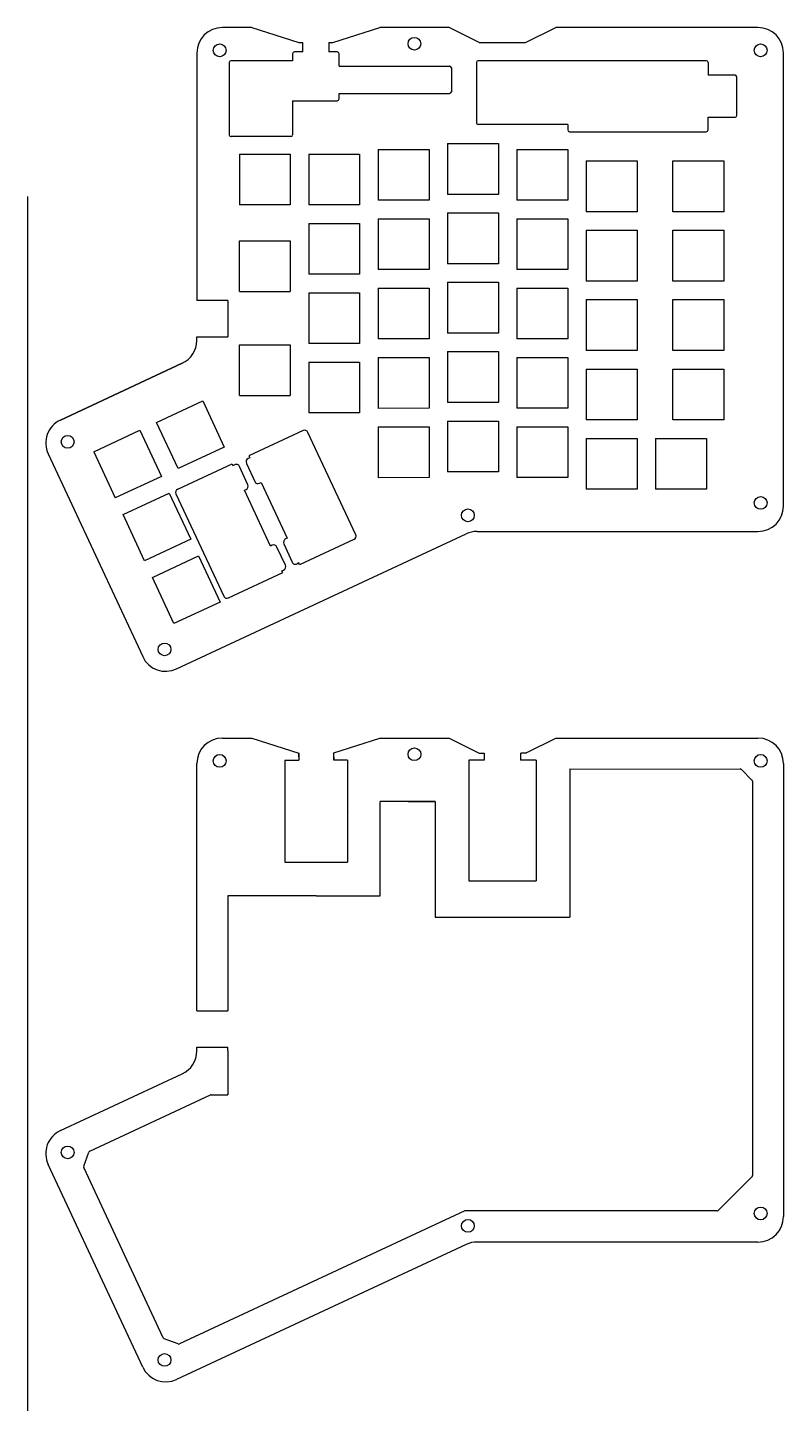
# Model space of a CAD drawing. Extents: x -270 to 328, y -798 to 376.
# Drawn here: x 120.4 to 328, y -582.7 to -204.7 of the extents above; entities that cross this region are included whole.
import ezdxf

# ---------------------------------------------------------------- set-up
doc = ezdxf.new("R2010")
doc.units = 0
doc.layers.get('0').update_dxf_attribs({"linetype": 'CONTINUOUS'})

msp = doc.modelspace()

# ---------------------------------------------------------------- linework, layer by layer
at = {"color": 7, "linetype": 'Continuous'}
for p, q in [((182.02, -204.73), (173.91, -204.73)), ((182.02, -204.73), (194.9, -208.84)), ((204.25, -208.84), (217.13, -204.73)), ((236.2, -204.73), (217.13, -204.73)), ((244.48, -208.84), (236.2, -204.73)), ((257.18, -208.84), (265.49, -204.73)), ((321, -204.73), (265.49, -204.73)), ((195.99, -211.44), (193.69, -211.44)), ((194.9, -208.84), (195.99, -208.84)), ((203.19, -208.84), (204.25, -208.84)), ((205.46, -211.44), (203.19, -211.44)), ((244.48, -208.84), (246.98, -208.84)), ((246.98, -208.84), (257.18, -208.84)), ((166.91, -211.73), (166.91, -279.67)), ((175.82, -214.34), (175.82, -234.2)), ((181.97, -213.84), (176.32, -213.84)), ((193.19, -213.84), (181.97, -213.84)), ((193.19, -211.94), (193.19, -213.84)), ((205.96, -215.34), (205.96, -211.94)), ((205.96, -215.34), (236.31, -215.34)), ((243.69, -214.34), (243.69, -230.84)), ((246.98, -213.84), (244.19, -213.84)), ((306.79, -213.84), (246.98, -213.84)), ((328, -336.16), (328, -211.73)), ((236.81, -215.84), (236.81, -222.35)), ((314.69, -217.81), (307.29, -217.81)), ((315.19, -228.87), (315.19, -218.31)), ((205.96, -222.85), (236.31, -222.85)), ((205.96, -224.35), (205.96, -222.85)), ((193.19, -224.85), (205.46, -224.85)), ((193.19, -224.85), (193.19, -234.2)), ((307.29, -229.37), (314.69, -229.37)), ((268.77, -231.34), (244.19, -231.34)), ((268.77, -231.34), (268.77, -232.84)), ((269.27, -233.34), (306.79, -233.34)), ((192.69, -234.7), (176.32, -234.7)), ((235.75, -236.61), (235.75, -250.58)), ((235.75, -236.61), (249.72, -236.61)), ((249.72, -236.61), (249.72, -250.58)), ((178.6, -239.48), (178.6, -253.45)), ((178.6, -239.48), (192.57, -239.48)), ((192.57, -239.48), (192.57, -253.45)), ((197.65, -239.48), (197.65, -253.45)), ((197.65, -239.48), (211.62, -239.48)), ((211.62, -239.48), (211.62, -253.45)), ((216.7, -238.21), (230.67, -238.2)), ((216.7, -238.21), (216.7, -252.18)), ((230.67, -238.2), (230.67, -252.17)), ((254.8, -238.2), (254.8, -252.17)), ((254.8, -238.2), (268.77, -238.2)), ((268.77, -238.2), (268.77, -252.17)), ((273.85, -241.38), (273.85, -255.35)), ((273.85, -241.38), (287.82, -241.38)), ((287.82, -241.38), (287.82, -255.35)), ((297.66, -255.35), (297.66, -241.38)), ((297.66, -241.38), (311.63, -241.38)), ((311.63, -241.38), (311.63, -255.35)), ((230.67, -252.17), (216.7, -252.18)), ((249.72, -250.58), (235.75, -250.58)), ((268.77, -252.17), (254.8, -252.17)), ((192.57, -253.45), (178.6, -253.45)), ((211.62, -253.45), (197.65, -253.45)), ((235.75, -255.66), (235.75, -269.63)), ((235.75, -255.66), (249.72, -255.66)), ((249.72, -255.66), (249.72, -269.63)), ((287.82, -255.35), (273.85, -255.35)), ((311.63, -255.35), (297.66, -255.35)), ((197.65, -258.53), (197.65, -272.5)), ((197.65, -258.53), (211.62, -258.53)), ((211.62, -258.53), (211.62, -272.5)), ((216.7, -257.26), (230.67, -257.25)), ((216.7, -257.26), (216.7, -271.23)), ((230.67, -257.25), (230.67, -271.22)), ((254.8, -257.25), (254.8, -271.22)), ((254.8, -257.25), (268.77, -257.25)), ((268.77, -257.25), (268.77, -271.22)), ((273.85, -260.43), (273.85, -274.4)), ((273.85, -260.43), (287.82, -260.43)), ((287.82, -260.43), (287.82, -274.4)), ((297.66, -274.4), (297.66, -260.43)), ((297.66, -260.43), (311.63, -260.43)), ((311.63, -260.43), (311.63, -274.4)), ((178.6, -277.26), (178.6, -263.29)), ((178.6, -263.29), (192.57, -263.29)), ((192.57, -263.29), (192.57, -277.26)), ((230.67, -271.22), (216.7, -271.23)), ((249.72, -269.63), (235.75, -269.63)), ((268.77, -271.22), (254.8, -271.22)), ((211.62, -272.5), (197.65, -272.5)), ((235.75, -274.71), (235.75, -288.68)), ((235.75, -274.71), (249.72, -274.71)), ((249.72, -274.71), (249.72, -288.68)), ((287.82, -274.4), (273.85, -274.4)), ((311.63, -274.4), (297.66, -274.4)), ((178.6, -277.26), (192.57, -277.26)), ((197.65, -277.58), (197.65, -291.55)), ((197.65, -277.58), (211.62, -277.58)), ((211.62, -277.58), (211.62, -291.55)), ((216.7, -276.31), (230.67, -276.3)), ((216.7, -276.31), (216.7, -290.28)), ((230.67, -276.3), (230.67, -290.27)), ((254.8, -276.3), (254.8, -290.27)), ((254.8, -276.3), (268.77, -276.3)), ((268.77, -276.3), (268.77, -290.27)), ((273.85, -279.48), (273.85, -293.45)), ((273.85, -279.48), (287.82, -279.48)), ((287.82, -279.48), (287.82, -293.45)), ((297.66, -293.45), (297.66, -279.48)), ((297.66, -279.48), (311.63, -279.48)), ((311.63, -279.48), (311.63, -293.45)), ((230.67, -290.27), (216.7, -290.28)), ((249.72, -288.68), (235.75, -288.68)), ((268.77, -290.27), (254.8, -290.27)), ((178.6, -305.83), (178.6, -291.86)), ((178.6, -291.86), (192.57, -291.86)), ((192.57, -291.86), (192.57, -305.83)), ((211.62, -291.55), (197.65, -291.55)), ((235.75, -293.76), (235.75, -307.73)), ((235.75, -293.76), (249.72, -293.76)), ((249.72, -293.76), (249.72, -307.73)), ((287.82, -293.45), (273.85, -293.45)), ((311.63, -293.45), (297.66, -293.45)), ((162.87, -296.96), (129.46, -312.54)), ((129.46, -312.54), (162.87, -296.96)), ((197.65, -296.63), (197.65, -310.6)), ((197.65, -296.63), (211.62, -296.63)), ((211.62, -296.63), (211.62, -310.6)), ((216.7, -295.36), (230.67, -295.35)), ((216.7, -295.36), (216.7, -309.33)), ((230.67, -295.35), (230.67, -309.32)), ((254.8, -295.35), (254.8, -309.32)), ((254.8, -295.35), (268.77, -295.35)), ((268.77, -295.35), (268.77, -309.32)), ((273.85, -298.53), (273.85, -312.5)), ((273.85, -298.53), (287.82, -298.53)), ((287.82, -298.53), (287.82, -312.5)), ((297.66, -312.5), (297.66, -298.53)), ((297.66, -298.53), (311.63, -298.53)), ((311.63, -298.53), (311.63, -312.5)), ((178.6, -305.83), (192.57, -305.83)), ((155.87, -313.21), (168.53, -307.3)), ((168.53, -307.3), (174.44, -319.96)), ((230.67, -309.32), (216.7, -309.33)), ((249.72, -307.73), (235.75, -307.73)), ((268.77, -309.32), (254.8, -309.32)), ((161.78, -325.87), (155.87, -313.21)), ((211.62, -310.6), (197.65, -310.6)), ((235.75, -312.81), (235.75, -326.78)), ((235.75, -312.81), (249.72, -312.81)), ((249.72, -312.81), (249.72, -326.78)), ((287.82, -312.5), (273.85, -312.5)), ((311.63, -312.5), (297.66, -312.5)), ((138.61, -321.25), (151.27, -315.35)), ((151.27, -315.35), (157.18, -328.01)), ((196.1, -315.46), (181.19, -322.41)), ((210.53, -344.03), (197.43, -315.94)), ((216.7, -314.41), (230.67, -314.4)), ((216.7, -314.41), (216.7, -328.38)), ((230.67, -314.4), (230.67, -328.37)), ((254.8, -314.4), (254.8, -328.37)), ((254.8, -314.4), (268.77, -314.4)), ((268.77, -314.4), (268.77, -328.37)), ((174.44, -319.96), (161.78, -325.87)), ((273.85, -317.58), (273.85, -331.55)), ((273.85, -317.58), (287.82, -317.58)), ((287.82, -317.58), (287.82, -331.55)), ((292.9, -317.58), (292.9, -331.55)), ((292.9, -317.58), (306.87, -317.58)), ((306.87, -317.58), (306.87, -331.55)), ((126.07, -321.85), (152.04, -377.53)), ((138.61, -321.25), (144.51, -333.92)), ((161.67, -331.52), (176.58, -324.56)), ((176.58, -324.56), (176.82, -325.06)), ((176.82, -325.06), (177.26, -324.85)), ((180.5, -324.46), (182.82, -329.44)), ((181.42, -322.92), (180.98, -323.13)), ((181.19, -322.41), (181.42, -322.92)), ((157.18, -328.01), (144.51, -333.92)), ((180.93, -330.33), (178.66, -325.32)), ((230.67, -328.37), (216.7, -328.38)), ((249.72, -326.78), (235.75, -326.78)), ((268.77, -328.37), (254.8, -328.37)), ((179.99, -331.85), (180.43, -331.65)), ((187.12, -347.15), (179.99, -331.85)), ((184.15, -329.92), (184.59, -329.72)), ((184.59, -329.72), (191.73, -345.01)), ((287.82, -331.55), (273.85, -331.55)), ((306.87, -331.55), (292.9, -331.55)), ((146.66, -338.52), (159.32, -332.61)), ((159.32, -332.61), (165.23, -345.27)), ((161.18, -332.83), (174.29, -360.92)), ((152.57, -351.18), (146.66, -338.52)), ((161.34, -380.91), (240.91, -343.82)), ((243.87, -343.16), (321, -343.16)), ((165.23, -345.27), (152.57, -351.18)), ((187.56, -346.94), (187.12, -347.15)), ((191.21, -352.41), (188.89, -347.43)), ((190.79, -346.54), (193.05, -351.55)), ((191.73, -345.01), (191.28, -345.21)), ((210.04, -345.35), (195.13, -352.31)), ((154.71, -355.79), (167.37, -349.88)), ((167.37, -349.88), (173.28, -362.54)), ((175.61, -361.41), (190.53, -354.45)), ((190.29, -353.95), (190.73, -353.74)), ((190.53, -354.45), (190.29, -353.95)), ((194.9, -351.81), (194.46, -352.01)), ((195.13, -352.31), (194.9, -351.81)), ((160.62, -368.45), (154.71, -355.79)), ((173.28, -362.54), (160.62, -368.45)), ((173.91, -399.9), (182.03, -399.9)), ((182.03, -399.9), (194.89, -404)), ((204.49, -403.93), (217.13, -399.9)), ((217.13, -399.9), (236.21, -399.9)), ((236.21, -399.9), (244.48, -404.01)), ((236.21, -399.9), (244.48, -404.01)), ((257.18, -404.01), (265.49, -399.9)), ((257.18, -404.01), (265.49, -399.9)), ((265.49, -399.9), (321, -399.9)), ((244.48, -404.01), (245.83, -404.01)), ((166.91, -474.83), (166.91, -406.9)), ((328, -406.9), (328, -531.33)), ((316.48, -408.54), (319.35, -411.43)), ((319.5, -411.78), (319.5, -520.09)), ((129.46, -507.71), (162.87, -492.13)), ((137.49, -513.35), (170.64, -497.9)), ((170.85, -497.85), (175.41, -497.85)), ((170.85, -497.85), (175.41, -497.85)), ((135.84, -517.47), (137.23, -513.64)), ((152.04, -572.69), (126.08, -517.01)), ((157.68, -564.67), (135.85, -517.85)), ((319.35, -520.45), (310.08, -529.64)), ((240.51, -529.79), (162.18, -566.31)), ((309.73, -529.79), (240.51, -529.79)), ((240.91, -538.98), (161.34, -576.08)), ((321, -538.33), (243.87, -538.33)), ((161.8, -566.32), (157.97, -564.93))]:
    msp.add_line(p, q, dxfattribs=at)
for p, q in [((195.99, -211.44), (195.99, -208.84)), ((203.19, -208.84), (203.19, -211.44)), ((307.29, -214.34), (307.29, -217.81)), ((307.29, -232.84), (307.29, -229.37)), ((120.41, -251.18), (120.41, -798.18)), ((175.41, -279.67), (166.91, -279.67)), ((175.41, -279.67), (175.41, -289.67)), ((166.91, -290.67), (166.91, -289.67)), ((166.91, -289.67), (175.41, -289.67)), ((194.89, -405.11), (194.89, -404)), ((194.89, -404), (194.89, -406.01)), ((204.49, -406.01), (204.49, -403.93)), ((245.83, -404.01), (245.83, -406.01)), ((255.83, -404.01), (255.83, -406.01)), ((257.18, -404.01), (255.84, -404.01)), ((191.09, -406.01), (194.89, -406.01)), ((191.09, -406.01), (191.09, -434.01)), ((204.49, -405.11), (204.49, -406.01)), ((208.29, -406.01), (204.49, -406.01)), ((208.29, -406.01), (208.29, -434.01)), ((245.83, -406.01), (241.58, -406.01)), ((241.58, -406.01), (241.58, -439.11)), ((260.08, -406.01), (255.83, -406.01)), ((255.83, -406.61), (255.83, -406.61)), ((260.08, -406.01), (260.08, -439.11)), ((269.33, -408.39), (316.32, -408.43)), ((269.33, -408.39), (269.33, -449.11)), ((232.34, -417.35), (217.29, -417.35)), ((217.29, -443.21), (217.29, -417.35)), ((224.94, -417.35), (232.34, -417.35)), ((232.33, -417.35), (232.33, -449.11)), ((208.55, -420.01), (208.55, -420.01)), ((191.09, -434.01), (208.29, -434.01)), ((241.58, -439.11), (260.08, -439.11)), ((175.41, -443.21), (175.41, -474.83)), ((199.69, -443.21), (175.41, -443.21)), ((199.69, -443.21), (217.29, -443.21)), ((232.33, -449.11), (269.33, -449.11)), ((166.91, -474.83), (175.41, -474.83)), ((175.41, -475.83), (175.41, -475.83)), ((166.91, -485.83), (166.91, -484.83)), ((166.91, -484.83), (175.41, -484.83)), ((175.41, -485.83), (175.41, -484.83)), ((175.41, -485.83), (175.41, -497.85)), ((175.41, -485.83), (175.41, -497.85))]:
    msp.add_line(p, q)
for centre in [(226.66, -209.18), (173.18, -211), (321.73, -210.99), (131.44, -318.53), (321.74, -335.31), (241.33, -338.71), (158.03, -375.55), (226.67, -404.34), (173.18, -406.16), (321.74, -406.16), (131.44, -513.7), (321.74, -530.48), (241.33, -533.88), (158.03, -570.71)]:
    msp.add_circle(centre, 1.75, dxfattribs=at)
for centre, radius, start, end in [((173.91, -211.73), 7, 90.0014, 180.0007), ((321, -211.73), 7, 0.0007, 90.0006), ((193.69, -211.94), 0.5, 90.0014, 180.0014), ((205.46, -211.94), 0.5, 0.0032, 90.0052), ((176.32, -214.34), 0.5, 90, 180), ((236.31, -215.84), 0.5, 360, 90), ((244.19, -214.34), 0.5, 90.0006, 180), ((306.79, -214.34), 0.5, 0.0014, 90.0007), ((314.69, -218.31), 0.5, 0, 90), ((236.31, -222.35), 0.5, 270, 360), ((205.46, -224.35), 0.5, 270.0014, 0.0014), ((314.69, -228.87), 0.5, 270, 0), ((176.32, -234.2), 0.5, 180, 270), ((192.69, -234.2), 0.5, 270, 360), ((244.19, -230.84), 0.5, 180, 270.0007), ((269.27, -232.84), 0.5, 180.0014, 270.0014), ((306.79, -232.84), 0.5, 270.0014, 0.0014), ((159.91, -290.62), 7, 294.9981, 359.6285), ((132.42, -318.89), 7, 114.9988, 205.0005), ((196.52, -316.36), 1, 25.0057, 115.0057), ((177.75, -325.72), 1, 23.8407, 119.302), ((181.41, -324.03), 1, 115.0057, 205.0057), ((162.09, -332.42), 1, 115.0057, 204.3463), ((180.02, -330.74), 1, 294.3463, 24.3463), ((183.73, -329.02), 1, 205.0057, 295.0057), ((321, -336.16), 7, 270, 360), ((243.87, -350.16), 7, 90.0007, 114.9961), ((187.98, -347.85), 1, 25.0057, 115.0057), ((191.7, -346.12), 1, 114.3463, 204.3463), ((209.62, -344.44), 1, 295.0057, 24.3463), ((190.31, -352.83), 1, 295.0057, 25.0057), ((193.97, -351.14), 1, 203.8407, 299.302), ((175.19, -360.5), 1, 205.0057, 295.0057), ((158.38, -374.57), 7, 205.0005, 294.9961), ((173.91, -406.9), 7, 90, 180), ((321, -406.9), 7, 0.0028, 90), ((316.13, -408.89), 0.5, 44.7717, 90), ((319, -411.78), 0.5, 360, 44.7717), ((159.91, -485.79), 7, 294.9981, 359.6285), ((170.85, -498.35), 0.5, 90, 114.996), ((170.85, -498.35), 0.5, 90, 114.996), ((132.42, -514.05), 7, 114.9981, 204.9998), ((137.7, -513.81), 0.5, 114.996, 160.0169), ((136.31, -517.64), 0.5, 160.0169, 204.996), ((319, -520.09), 0.5, 314.7717, 360), ((309.73, -529.29), 0.5, 270, 314.7717), ((321, -531.33), 7, 270, 360), ((243.87, -545.33), 7, 90, 114.9954), ((158.14, -564.46), 0.5, 204.996, 250.0169), ((161.97, -565.85), 0.5, 250.0169, 294.996), ((158.38, -569.74), 7, 204.9998, 294.9954)]:
    msp.add_arc(centre, radius, start, end, dxfattribs=at)

doc.saveas('drawing.dxf')
